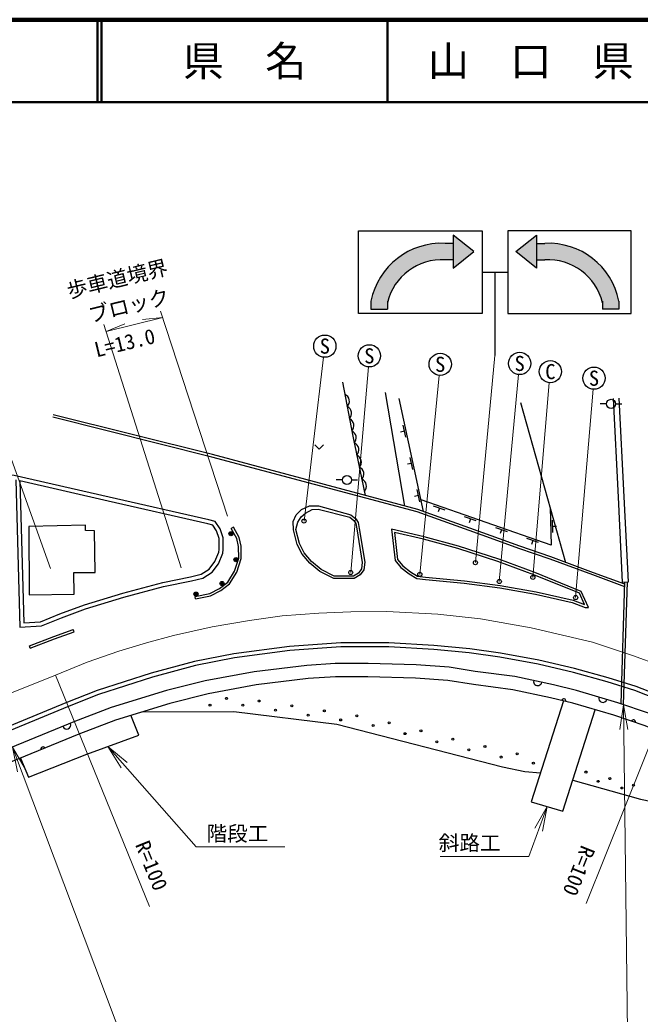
# Model space of a CAD drawing. Units: millimetres, scale not verified. Extents: x 40000 to 680000, y 20000 to 380000.
# Drawn here: x 288342 to 363654, y 259331 to 380000 of the extents above; entities that cross this region are included whole.
import ezdxf
from ezdxf.enums import TextEntityAlignment as Align

# ---------------------------------------------------------------- set-up
doc = ezdxf.new("R2010")
doc.units = ezdxf.units.MM
doc.header["$LTSCALE"] = 1000
doc.linetypes.add('CHAIN', pattern=[18.5, 12, -1.5, 3.5, -1.5])
for name, color, linetype, lineweight in [('M-BGD', 7, 'Continuous', 25), ('M-BGD-EXST', 7, 'Continuous', 25), ('M-BMK', 2, 'CHAIN', 13), ('M-STR-HTXT', 7, 'Continuous', 13), ('M-STR-STRC', 7, 'Continuous', 25), ('M-TTL', 2, 'Continuous', 140), ('M-TTL-LINE', 7, 'Continuous', 50)]:
    doc.layers.add(name, color=color, linetype=linetype, lineweight=lineweight)
doc.layers.add('M-OTRS', color=6, linetype='Continuous')
doc.layers.add('M-TTL-TXT', color=7, linetype='Continuous')
doc.styles.add('ＭＳ ゴシック', font='')
doc.styles.get('ＭＳ ゴシック').set_extended_font_data('MS Gothic')

# ---------------------------------------------------------------- blocks, each defined once
blk = doc.blocks.new('open_arrow')
at = {"color": 0, "linetype": 'Continuous', "lineweight": -2}
blk.add_lwpolyline([(7.5, 1.25), (0, 0), (7.5, -1.25)], dxfattribs=at)

msp = doc.modelspace()

# ---------------------------------------------------------------- hatches: boundary and pattern name
at = {"layer": 'M-OTRS'}
for points in [[(314098, 317425, 1), (313835, 317850, 1)], [(314713, 314271, 1), (314451, 314697, 1)], [(313019, 311380, 1), (312756, 311806, 1)], [(309864, 310097, 1), (309602, 310522, 1)]]:
    msp.add_hatch(color=256, dxfattribs=at).paths.add_polyline_path(points)
at = {"layer": 'M-STR-STRC'}
for points in [[(343471, 351879), (340971, 353879), (340971, 352879), (340971, 350879), (340971, 349879)], [(348580, 351879), (351080, 353879), (351080, 352879), (351080, 350879), (351080, 349879)], [(339971, 350879), (340971, 350879), (340971, 352879), (339971, 352879, 0.36992), (330971, 345879), (330971, 344879), (332971, 344879), (332971, 345677, -0.36546)], [(352080, 350879), (351080, 350879), (351080, 352879), (352080, 352879, -0.36992), (361080, 345879), (361080, 344879), (359080, 344879), (359080, 345677, 0.36546)]]:
    msp.add_hatch(color=256, dxfattribs=at).paths.add_polyline_path(points)

# ---------------------------------------------------------------- linework, layer by layer
at = {"layer": 'M-BGD'}
for p, q in [((335073, 320999), (332718, 334772)), ((337357, 320326), (334393, 334028)), ((349144, 333555), (354606, 314163)), ((359571, 333398), (358821, 333398)), ((360671, 333398), (361421, 333398)), ((335201, 329343), (334884, 330809)), ((335043, 330076), (334554, 329971)), ((335889, 326167), (335400, 326061)), ((336047, 325434), (335730, 326900)), ((327504, 324163), (326754, 324163)), ((328604, 324163), (329354, 324163)), ((336734, 322257), (336246, 322151)), ((336893, 321524), (336576, 322990)), ((339985, 320499), (338568, 320992)), ((339277, 320746), (339112, 320273)), ((343763, 319184), (342346, 319677)), ((343054, 319431), (342890, 318958)), ((352969, 319298), (353002, 317798)), ((314281, 318420), (314016, 318280)), ((347540, 317869), (346124, 318362)), ((346832, 318116), (346668, 317643)), ((352985, 318548), (353485, 318559)), ((351318, 316554), (349901, 317047)), ((350610, 316801), (350445, 316329)), ((361340, 296987), (361816, 311789)), ((361529, 311774), (362228, 311809)), ((361637, 296888), (362116, 311804)), ((309674, 309736), (309617, 310031)), ((294920, 305728), (294818, 306010)), ((289601, 303732), (289493, 304012))]:
    msp.add_line(p, q, dxfattribs=at)
for points in [[(327518, 336016), (328762, 329463), (330269, 322282)], [(361529, 311774), (361018, 322061), (360412, 334050)], [(362228, 311809), (361717, 322096), (361112, 334086)], [(361807, 311524), (358001, 312908), (352832, 314819), (349041, 316116), (345576, 317374), (336674, 320571), (311735, 327231), (292401, 332055)], [(361797, 311208), (357897, 312627), (352732, 314536), (348941, 315833), (345474, 317092), (336585, 320285), (311660, 326941), (292329, 331764)], [(324139, 328428), (324670, 327898), (325200, 328428)], [(287849, 324180), (288331, 306278), (290950, 306438), (293383, 307447), (296330, 308536), (300964, 309942), (305801, 311212), (309172, 311913), (310561, 312250), (311683, 312974), (312468, 314001), (312986, 315286), (313029, 315704), (313021, 317144), (312650, 318223), (312063, 319114), (311286, 319303), (299182, 322086), (287665, 324709), (283395, 325283)], [(352735, 320806), (352836, 316237), (337053, 321732)], [(309617, 310031), (311396, 310372), (312566, 310987), (313582, 311759), (314415, 313080), (314924, 314668), (314903, 316068), (314666, 317053), (314016, 318280)], [(309674, 309736), (311496, 310086), (312727, 310733), (313807, 311553), (314689, 312952), (315225, 314624), (315202, 316106), (314949, 317161), (314281, 318420)], [(289493, 304012), (292460, 305155), (294818, 306010)], [(289601, 303732), (292565, 304874), (294920, 305728)], [(456683, 268231), (441502, 271314), (430855, 273636), (422165, 275898), (411626, 279347), (398289, 284647), (386484, 289546), (367002, 297585), (363167, 299077), (359791, 300149), (355706, 301281), (351371, 302296), (346702, 303127), (342968, 303685), (338625, 304087), (333160, 304402), (327315, 304402), (321086, 303958), (314319, 303057), (309548, 302112), (304292, 300723), (297725, 298592), (293931, 297102), (271300, 287748)], [(456584, 267741), (441399, 270824), (430738, 273149), (422024, 275418), (411456, 278877), (398101, 284184), (386293, 289084), (366816, 297121), (363000, 298605), (359648, 299670), (355582, 300797), (351270, 301807), (346621, 302634), (342908, 303188), (338588, 303589), (333146, 303902), (327333, 303902), (321137, 303460), (314401, 302564), (309661, 301625), (304433, 300243), (297894, 298121), (294118, 296638), (271489, 287286)], [(458050, 265350), (449113, 267265), (431397, 270880), (420282, 273932), (406378, 278741), (372379, 292682), (367671, 294650), (364806, 295825), (360941, 297121), (355918, 298623), (353139, 299298), (348459, 300287), (343639, 300924), (340486, 301424), (336454, 301705), (330617, 301878), (326627, 301866), (323194, 301658), (316773, 300863), (310855, 299762), (306138, 298590), (299423, 296535), (294910, 294785), (234292, 269975)], [(457727, 263783), (448785, 265699), (431025, 269323), (419808, 272403), (405812, 277244), (371767, 291204), (367059, 293171), (364248, 294325), (360457, 295596), (355500, 297078), (352785, 297737), (348188, 298709), (343409, 299340), (340305, 299833), (336375, 300107), (330596, 300278), (326678, 300266), (323341, 300064), (317018, 299281), (311195, 298198), (306566, 297047), (299947, 295022), (295502, 293299), (234845, 268473)], [(354342, 297360), (350441, 285104), (354277, 283966), (358205, 296269)], [(303256, 296035), (314312, 296040), (326834, 294516), (346930, 289330), (349664, 288767), (351564, 288632)], [(288411, 290397), (289403, 288074), (296478, 290868), (302784, 293187), (301819, 295595)], [(355475, 287718), (363712, 285412), (367414, 284658), (375018, 281555), (377518, 280993), (379581, 281305), (383382, 283617), (385001, 285777)]]:
    msp.add_lwpolyline(points, dxfattribs=at)
for points in [[(288353, 324040), (288817, 306808), (290836, 306932), (293201, 307913), (296171, 309010), (300828, 310423), (305687, 311699), (309062, 312401), (310361, 312716), (311339, 313347), (312030, 314250), (312496, 315407), (312529, 315729), (312521, 317059), (312198, 318000), (311753, 318674), (311171, 318817), (299071, 321598)], [(328942, 312183), (326449, 312183), (324759, 313045), (323556, 314054), (322625, 315152), (322030, 316341), (321568, 318088), (321521, 319110), (321896, 319925), (322538, 320562), (323494, 321017), (324590, 321023), (328529, 319927), (329115, 319451), (329433, 318983), (329556, 318278), (330216, 314164), (330093, 313250), (329658, 312640)], [(328854, 312483), (326521, 312483), (324925, 313297), (323768, 314267), (322877, 315319), (322312, 316448), (321866, 318134), (322109, 319039), (322515, 319684), (323004, 320141), (323814, 320571), (324577, 320596), (328388, 319655), (328891, 319246), (329149, 318867), (329260, 318229), (329913, 314160), (329806, 313363), (329448, 312862)], [(289425, 318527), (289475, 310229), (294918, 310304), (294906, 312924), (297470, 312926), (297395, 317990), (296329, 318028), (296329, 318692)], [(333484, 318191), (333910, 314390), (334615, 313522), (335606, 312760), (336535, 312200), (337576, 312069), (342277, 311615), (346623, 311072), (350964, 310297), (355417, 309276), (356999, 308680), (357380, 308696), (356511, 310640), (350862, 312914), (346481, 314530), (341593, 316126), (337435, 317275)], [(333829, 317803), (334198, 314511), (334825, 313738), (335776, 313008), (336636, 312490), (337609, 312368), (342310, 311913), (346668, 311368), (351024, 310591), (355504, 309563), (356898, 309039), (356286, 310407), (350754, 312634), (346382, 314246), (341507, 315839), (337361, 316984)]]:
    msp.add_lwpolyline(points, close=True, dxfattribs=at)
for centre, radius in [((360121, 333398), 550), ((328054, 324163), 550), ((314582, 314484), 250), ((311428, 296837), 120), ((313424, 297655), 120), ((315426, 296817), 120), ((317400, 297334), 120), ((321356, 296738), 120), ((319381, 296221), 120), ((323336, 295625), 120), ((325311, 296142), 120), ((329267, 295546), 120), ((327292, 295029), 120), ((331233, 294365), 120), ((333171, 294699), 120), ((335107, 293370), 120), ((337045, 293703), 120), ((338981, 292374), 120), ((340919, 292707), 120), ((342865, 291416), 120), ((344815, 291800), 120), ((348716, 290917), 120), ((346766, 290533), 120), ((350690, 289786), 120), ((357080, 288713), 120), ((358553, 287584), 120), ((359971, 287909), 120), ((362861, 287104), 120), ((361442, 286775), 120)]:
    msp.add_circle(centre, radius, dxfattribs=at)
for centre, radius, start, end in [((327452, 333713), 898, 314.15306, 67.34199), ((327732, 332239), 898, 314.15306, 67.34199), ((328012, 330766), 898, 314.15306, 67.34199), ((328291, 329292), 898, 314.15306, 67.34199), ((328603, 327815), 898, 315.25346, 68.44238), ((328911, 326347), 898, 315.25346, 68.44238), ((329219, 324879), 898, 315.25346, 68.44238), ((329527, 323411), 898, 315.25346, 68.44238), ((351219, 299704), 500, 168.06407, 348.06407), ((354385, 297349), 250, 346.36461, 166.36461), ((359131, 297662), 500, 163.34657, 343.34657), ((294018, 294420), 500, 202.25881, 22.25881), ((362839, 294797), 250, 341.46353, 161.46353), ((291153, 291519), 250, 22.25881, 202.25881)]:
    msp.add_arc(centre, radius, start, end, dxfattribs=at)
at = {"layer": 'M-BGD-EXST'}
for centre, radius in [((325371, 340403), 1350), ((330777, 339223), 1350), ((339381, 338196), 1350), ((349030, 338302), 1350), ((352754, 337311), 1350), ((358053, 336513), 1350), ((322847, 319171), 250), ((313966, 317637), 250), ((343653, 314130), 250), ((328519, 312926), 250), ((336902, 312701), 250), ((350631, 312331), 250), ((312888, 311593), 250), ((346553, 311833), 250), ((309733, 310309), 250), ((355822, 309888), 250)]:
    msp.add_circle(centre, radius, dxfattribs=at)
at = {"layer": 'M-BMK'}
msp.add_lwpolyline([(268977, 290899), (292665, 300481), (296527, 302040), (300345, 303386), (303702, 304412), (306978, 305295), (311691, 306345), (316215, 307108), (320176, 307652), (324626, 307985), (328534, 308150), (332919, 308183), (339110, 307857), (344253, 307306), (350415, 306202), (357866, 304467), (362721, 302858), (366091, 301633)], dxfattribs=at)
at = {"layer": 'M-STR-HTXT'}
for p, q in [((305436, 344638), (313542, 319763)), ((307920, 313501), (298547, 343023)), ((298811, 342192), (305689, 343859)), ((298811, 342192), (301093, 343097)), ((305689, 343859), (303246, 343619)), ((282680, 339498), (292078, 313433)), ((343653, 314130), (346004, 339255)), ((322847, 319171), (325212, 339062)), ((328519, 312926), (330662, 337878)), ((336902, 312701), (339251, 336852)), ((346553, 311833), (348904, 336958)), ((350631, 312331), (352611, 335969)), ((355822, 309888), (357940, 335168)), ((292665, 300481), (304074, 272387)), ((357095, 272751), (368350, 300809))]:
    msp.add_line(p, q, dxfattribs=at)
for points in [[(361637, 296888), (362292, 243915), (398691, 243915)], [(287457, 291735), (301225, 255190), (337623, 255190)], [(299023, 291804), (309755, 279644), (320506, 279644)], [(352359, 284535), (350153, 278475), (339357, 278475)]]:
    msp.add_lwpolyline(points, dxfattribs=at)
at = {"layer": 'M-STR-STRC'}
for p, q in [((340971, 352879), (339971, 352879)), ((351080, 352879), (352080, 352879)), ((340971, 350879), (339971, 350879)), ((351080, 350879), (352080, 350879)), ((344471, 349379), (347580, 349379)), ((346026, 349379), (346004, 339255)), ((330971, 345879), (330971, 344879)), ((332971, 345879), (332971, 344879)), ((359080, 345879), (359080, 344879)), ((361080, 345879), (361080, 344879)), ((330971, 344879), (332971, 344879)), ((361080, 344879), (359080, 344879))]:
    msp.add_line(p, q, dxfattribs=at)
for points in [[(329471, 354379), (344471, 354379), (344471, 344379), (329471, 344379)], [(343471, 351879), (340971, 353879), (340971, 349879)], [(362580, 354379), (347580, 354379), (347580, 344379), (362580, 344379)], [(348580, 351879), (351080, 353879), (351080, 349879)]]:
    msp.add_lwpolyline(points, close=True, dxfattribs=at)
for centre, radius, start, end in [((339554, 344129), 8760, 87.27369, 168.47628), ((352497, 344129), 8760, 11.52372, 92.72631), ((339554, 344129), 6763, 86.46771, 166.76914), ((352497, 344129), 6763, 13.23086, 93.53229)]:
    msp.add_arc(centre, radius, start, end, dxfattribs=at)
at = {"layer": 'M-TTL'}
msp.add_line((680000, 380000), (40000, 380000), dxfattribs=at)
at = {"layer": 'M-TTL-LINE'}
for p, q in [((297750, 380000), (297750, 370000)), ((298250, 380000), (298250, 370000)), ((333000, 380000), (333000, 370000)), ((40000, 370000), (680000, 370000))]:
    msp.add_line(p, q, dxfattribs=at)

# ---------------------------------------------------------------- block references
at = {"layer": 'M-STR-HTXT', "xscale": 400, "yscale": 400}
for p, rotation in [((361637, 296888), 270.7), ((299023, 291804), 311.4), ((287457, 291735), 290.6), ((352359, 284535), 250)]:
    msp.add_blockref('open_arrow', p, dxfattribs=dict(at, rotation=rotation))

# ---------------------------------------------------------------- texts
at = {"layer": 'M-BGD-EXST', "style": 'ＭＳ ゴシック'}
for s, p in [('S', (325371, 340403)), ('S', (330777, 339223)), ('S', (339381, 338196)), ('S', (349030, 338302)), ('C', (352754, 337311)), ('S', (358053, 336513))]:
    msp.add_text(s, height=1833, dxfattribs=at).set_placement(p, align=Align.MIDDLE_CENTER)
at = {"layer": 'M-STR-HTXT', "style": 'ＭＳ ゴシック'}
for s, rotation, p in [('歩車道境界', 13.623, (300506, 347146)), ('ブロック', 13.623, (301916, 343895)), ('L=13.0', 13.623, (301422, 339385)), ('R=100', 292.104, (302973, 276801)), ('R=100', 248.142, (354864, 277259))]:
    msp.add_text(s, height=1833, rotation=rotation, dxfattribs=at).set_placement(p, align=Align.BOTTOM_CENTER)
msp.add_text('階段工', height=1833, dxfattribs=at).set_placement((311013, 279780), align=Align.BOTTOM_LEFT)
msp.add_text('斜路工', height=1833, dxfattribs=at).set_placement((346703, 278638), align=Align.BOTTOM_RIGHT)
at = {"layer": 'M-TTL-TXT', "style": 'ＭＳ ゴシック'}
for s, p in [('県\u3000名', (315625, 375000)), ('山\u3000口\u3000県', (350375, 375000))]:
    msp.add_text(s, height=3666, dxfattribs=at).set_placement(p, align=Align.MIDDLE_CENTER)

doc.saveas('drawing.dxf')
